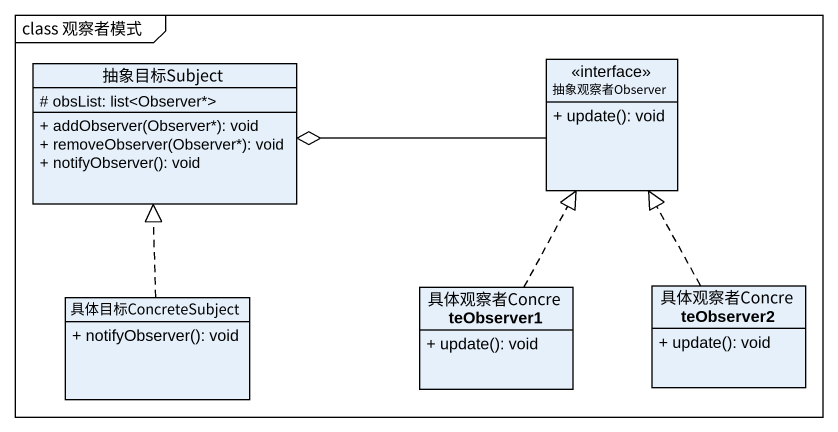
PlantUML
@startuml
mainframe class 观察者模式
hide circle
hide empty members
skinparam classAttributeIconSize 0
class 抽象目标Subject {
  # obsList: list<Observer*>
  + addObserver(Observer*): void
  + removeObserver(Observer*): void
  + notifyObserver(): void
}
interface 抽象观察者Observer {
  + update(): void
}
class 具体观察者ConcreteObserver1 {
  + update(): void
}
class 具体观察者ConcreteObserver2 {
  + update(): void
}
class 具体目标ConcreteSubject {
  + notifyObserver(): void
}
抽象观察者Observer -left-o 抽象目标Subject
具体观察者ConcreteObserver1 .up.|> 抽象观察者Observer
具体观察者ConcreteObserver2 .up.|> 抽象观察者Observer
具体目标ConcreteSubject .up.|> 抽象目标Subject
@enduml
